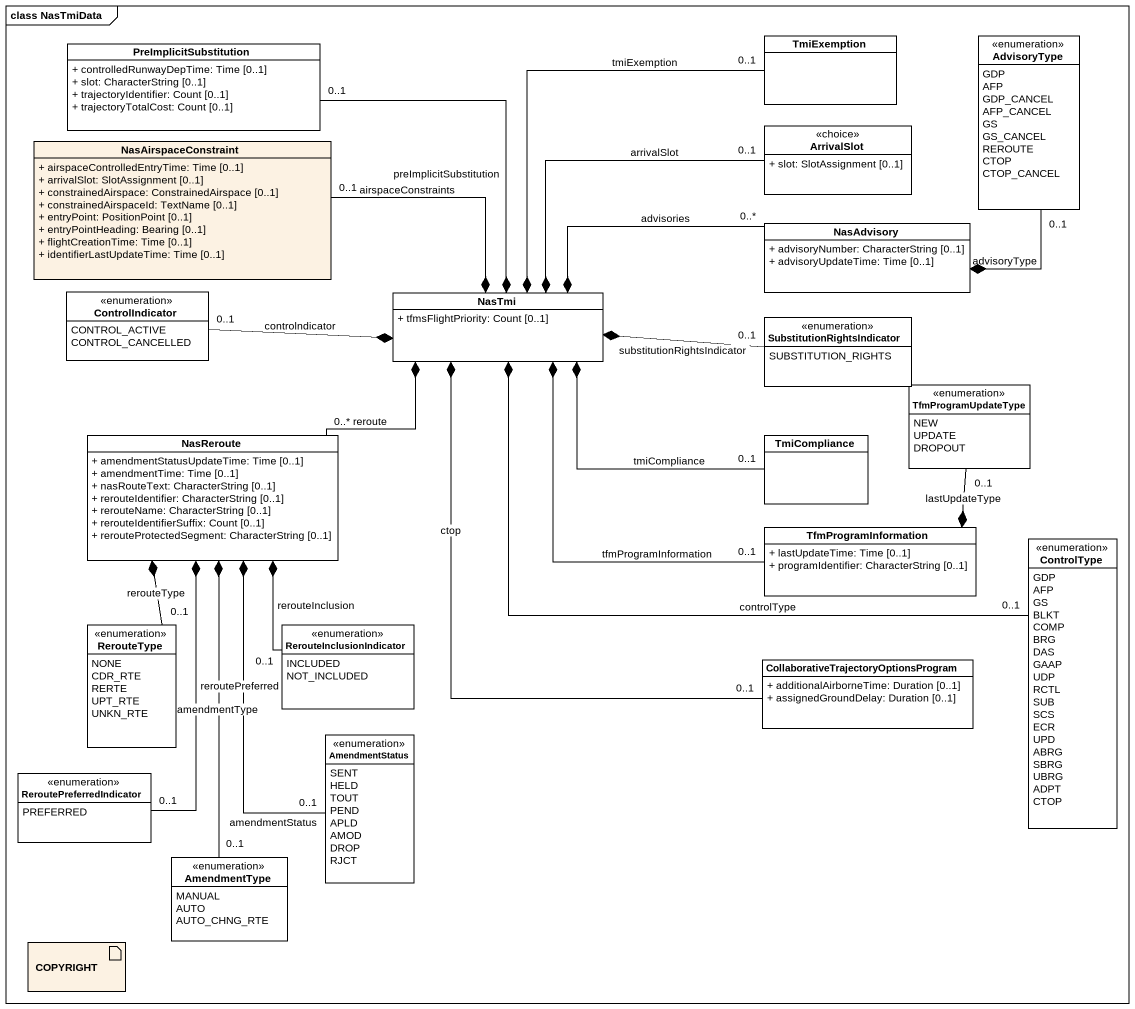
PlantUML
@startuml
mainframe class NasTmiData
allowmixing
hide circle
hide empty members
skinparam classAttributeIconSize 0
class PreImplicitSubstitution {
  + controlledRunwayDepTime: Time [0..1]
  + slot: CharacterString [0..1]
  + trajectoryIdentifier: Count [0..1]
  + trajectoryTotalCost: Count [0..1]
}
class TmiExemption
enum AdvisoryType {
  GDP
  AFP
  GDP_CANCEL
  AFP_CANCEL
  GS
  GS_CANCEL
  REROUTE
  CTOP
  CTOP_CANCEL
}
class NasAirspaceConstraint #FCF2E3 {
  + airspaceControlledEntryTime: Time [0..1]
  + arrivalSlot: SlotAssignment [0..1]
  + constrainedAirspace: ConstrainedAirspace [0..1]
  + constrainedAirspaceId: TextName [0..1]
  + entryPoint: PositionPoint [0..1]
  + entryPointHeading: Bearing [0..1]
  + flightCreationTime: Time [0..1]
  + identifierLastUpdateTime: Time [0..1]
}
class ArrivalSlot <<choice>> {
  + slot: SlotAssignment [0..1]
}
class NasAdvisory {
  + advisoryNumber: CharacterString [0..1]
  + advisoryUpdateTime: Time [0..1]
}
enum ControlIndicator {
  CONTROL_ACTIVE
  CONTROL_CANCELLED
}
class NasTmi {
  + tfmsFlightPriority: Count [0..1]
}
enum SubstitutionRightsIndicator {
  SUBSTITUTION_RIGHTS
}
enum TfmProgramUpdateType {
  NEW
  UPDATE
  DROPOUT
}
class NasReroute {
  + amendmentStatusUpdateTime: Time [0..1]
  + amendmentTime: Time [0..1]
  + nasRouteText: CharacterString [0..1]
  + rerouteIdentifier: CharacterString [0..1]
  + rerouteName: CharacterString [0..1]
  + rerouteIdentifierSuffix: Count [0..1]
  + rerouteProtectedSegment: CharacterString [0..1]
}
class TmiCompliance
class TfmProgramInformation {
  + lastUpdateTime: Time [0..1]
  + programIdentifier: CharacterString [0..1]
}
enum ControlType {
  GDP
  AFP
  GS
  BLKT
  COMP
  BRG
  DAS
  GAAP
  UDP
  RCTL
  SUB
  SCS
  ECR
  UPD
  ABRG
  SBRG
  UBRG
  ADPT
  CTOP
}
enum RerouteType {
  NONE
  CDR_RTE
  RERTE
  UPT_RTE
  UNKN_RTE
}
enum RerouteInclusionIndicator {
  INCLUDED
  NOT_INCLUDED
}
class "CollaborativeTrajectoryOptionsProgram" as CollaborativeTrajectoryOptio {
  + additionalAirborneTime: Duration [0..1]
  + assignedGroundDelay: Duration [0..1]
}
enum AmendmentStatus {
  SENT
  HELD
  TOUT
  PEND
  APLD
  AMOD
  DROP
  RJCT
}
enum ReroutePreferredIndicator {
  PREFERRED
}
enum AmendmentType {
  MANUAL
  AUTO
  AUTO_CHNG_RTE
}
artifact COPYRIGHT #FCF2E3
NasAdvisory *-up- "0..1" AdvisoryType : advisoryType
NasTmi *-up- "0..1" PreImplicitSubstitution : preImplicitSubstitution
NasTmi *-up- "0..1" TmiExemption : tmiExemption
NasTmi *-left- "0..1" NasAirspaceConstraint : airspaceConstraints
NasTmi *-right- "0..1" ArrivalSlot : arrivalSlot
NasTmi *-right- "0..*" NasAdvisory : advisories
NasTmi *-left- "0..1" ControlIndicator : controlndicator
NasTmi *-right- "0..1" SubstitutionRightsIndicator : substitutionRightsIndicator
NasTmi *-left- "0..*" NasReroute : reroute
NasTmi *-right- "0..1" TmiCompliance : tmiCompliance
NasTmi *-- "0..1" TfmProgramInformation : tfmProgramInformation
NasTmi *-- "0..1" ControlType : controlType
NasTmi *-- "0..1" CollaborativeTrajectoryOptio : ctop
NasReroute *-- "0..1" RerouteType : rerouteType
NasReroute *-- "0..1" RerouteInclusionIndicator : rerouteInclusion
NasReroute *-- "0..1" AmendmentStatus : amendmentStatus
NasReroute *-- "0..1" ReroutePreferredIndicator : reroutePreferred
NasReroute *-- "0..1" AmendmentType : amendmentType
TfmProgramInformation *-up- "0..1" TfmProgramUpdateType : lastUpdateType
@enduml
